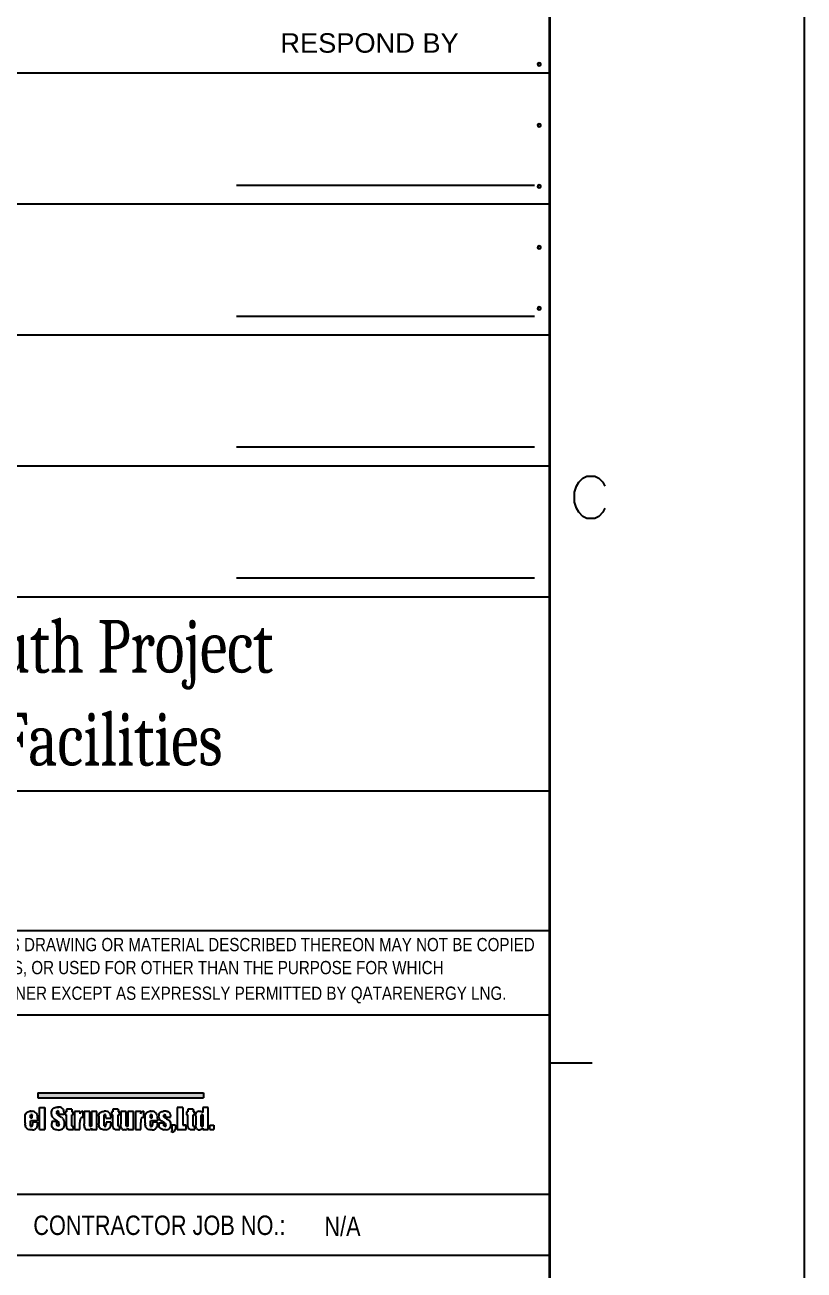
# Model space of a CAD drawing. Header units: millimetres. Extents: x -170 to 250, y -82 to 215.
# Drawn here: x 204 to 250, y -10.9 to 62.6 of the extents above; entities that cross this region are included whole.
import ezdxf

# ---------------------------------------------------------------- set-up
doc = ezdxf.new("R2010")
doc.units = ezdxf.units.MM
doc.styles.add('Arial', font='ARIAL.TTF', dxfattribs={"height": 0.2})
doc.styles.add('Arial Narrow', font='ARIALN.TTF', dxfattribs={"height": 0.2})
doc.styles.add('Cambria Math', font='CAMBRIA.TTC', dxfattribs={"height": 0.2})

# ---------------------------------------------------------------- blocks, each defined once
blk = doc.blocks.new('Unknown-234524981-42925')
at = {"linetype": 'Continuous'}
for points in [[(204.775, -0.45), (204.775, -0.744), (214.545, -0.45)], [(204.775, -0.744), (214.545, -0.744), (214.545, -0.45)]]:
    blk.add_hatch(color=3, dxfattribs=at).paths.add_polyline_path(points)
at = {"color": 7, "linetype": 'Continuous'}
for p, q in [((234.946, -67.307), (234.946, 95.612)), ((167.076, 59.727), (234.946, 59.727)), ((216.498, 53.11), (234.066, 53.11)), ((167.076, 52.003), (234.946, 52.003)), ((216.498, 45.385), (234.066, 45.385)), ((167.076, 44.278), (234.946, 44.278)), ((216.498, 37.661), (234.066, 37.661)), ((167.076, 36.554), (234.946, 36.553)), ((216.498, 29.936), (234.066, 29.936)), ((167.076, 28.829), (234.946, 28.829)), ((167.076, 17.374), (234.946, 17.374)), ((167.076, 17.374), (234.946, 17.374)), ((176.894, 9.128), (234.914, 9.133)), ((167.074, 4.158), (234.946, 4.158)), ((167.076, 4.158), (234.946, 4.158)), ((167.054, -6.415), (234.946, -6.415)), ((167.054, -10.02), (234.946, -10.02))]:
    blk.add_line(p, q, dxfattribs=at)
at = {"color": 3, "linetype": 'Continuous'}
for p, q in [((204.775, -0.45), (214.545, -0.45)), ((204.775, -0.45), (204.775, -0.744)), ((214.545, -0.45), (214.545, -0.744)), ((204.775, -0.744), (214.545, -0.744)), ((204.873, -2.608), (204.873, -1.308)), ((204.873, -1.308), (205.203, -1.308)), ((205.203, -1.308), (205.203, -2.608)), ((205.203, -2.608), (205.203, -1.308)), ((205.203, -1.308), (205.203, -1.308)), ((205.203, -2.608), (205.203, -1.308)), ((205.602, -1.495), (205.619, -1.441)), ((205.619, -1.441), (205.626, -1.428)), ((205.626, -1.428), (205.664, -1.377)), ((205.664, -1.377), (205.717, -1.336)), ((205.717, -1.336), (205.747, -1.32)), ((205.747, -1.32), (205.806, -1.299)), ((205.806, -1.299), (205.871, -1.285)), ((205.871, -1.285), (205.944, -1.281)), ((205.944, -1.281), (206.025, -1.285)), ((205.951, -1.281), (205.944, -1.281)), ((205.944, -1.281), (206.025, -1.285)), ((206.025, -1.285), (205.951, -1.281)), ((206.092, -1.295), (206.025, -1.285)), ((206.152, -1.314), (206.092, -1.295)), ((206.174, -1.323), (206.152, -1.314)), ((206.238, -1.362), (206.174, -1.323)), ((206.282, -1.406), (206.238, -1.362)), ((206.295, -1.43), (206.282, -1.406)), ((206.311, -1.478), (206.295, -1.43)), ((206.787, -1.4), (206.465, -1.4)), ((206.465, -1.4), (206.465, -1.568)), ((206.787, -1.4), (206.787, -1.568)), ((209.523, -1.4), (209.2, -1.4)), ((209.2, -1.4), (209.2, -1.568)), ((209.523, -1.4), (209.523, -1.568)), ((213.331, -1.308), (212.997, -1.308)), ((212.997, -1.308), (212.997, -2.608)), ((213.331, -1.308), (213.331, -2.347)), ((213.945, -1.4), (213.623, -1.4)), ((213.623, -1.4), (213.623, -1.568)), ((213.945, -1.4), (213.945, -1.568)), ((214.834, -1.308), (214.512, -1.308)), ((214.512, -1.308), (214.512, -1.61)), ((214.834, -2.608), (214.834, -1.308)), ((204.031, -1.91), (204.034, -1.831)), ((204.031, -2.22), (204.031, -1.91)), ((204.034, -1.831), (204.044, -1.763)), ((204.044, -1.763), (204.062, -1.705)), ((204.068, -1.69), (204.062, -1.705)), ((204.068, -1.69), (204.103, -1.634)), ((204.103, -1.634), (204.152, -1.589)), ((204.152, -1.589), (204.191, -1.565)), ((204.191, -1.565), (204.25, -1.542)), ((204.25, -1.542), (204.315, -1.528)), ((204.315, -1.528), (204.386, -1.524)), ((204.315, -1.528), (204.386, -1.524)), ((204.386, -1.524), (204.315, -1.528)), ((204.352, -1.843), (204.354, -1.783)), ((204.352, -1.92), (204.352, -1.843)), ((204.352, -1.92), (204.352, -1.92)), ((204.352, -1.92), (204.446, -1.92)), ((204.446, -1.92), (204.352, -1.92)), ((204.446, -1.92), (204.352, -1.92)), ((204.352, -2.324), (204.352, -2.094)), ((204.768, -2.094), (204.352, -2.094)), ((204.354, -1.783), (204.36, -1.731)), ((204.401, -1.712), (204.36, -1.731)), ((204.386, -1.524), (204.461, -1.528)), ((204.386, -1.524), (204.386, -1.524)), ((204.438, -1.736), (204.401, -1.712)), ((204.438, -1.736), (204.443, -1.762)), ((204.446, -1.843), (204.443, -1.762)), ((204.446, -1.92), (204.446, -1.843)), ((204.527, -1.54), (204.461, -1.528)), ((204.768, -2.162), (204.463, -2.162)), ((204.463, -2.162), (204.463, -2.303)), ((204.586, -1.562), (204.527, -1.54)), ((204.61, -1.575), (204.586, -1.562)), ((204.665, -1.616), (204.61, -1.575)), ((204.709, -1.666), (204.665, -1.616)), ((204.733, -1.712), (204.709, -1.666)), ((204.749, -1.765), (204.733, -1.712)), ((204.749, -1.765), (204.761, -1.829)), ((204.767, -1.903), (204.761, -1.829)), ((204.768, -1.953), (204.767, -1.903)), ((204.768, -1.953), (204.768, -2.094)), ((204.768, -2.162), (204.768, -2.241)), ((205.588, -1.646), (205.591, -1.563)), ((205.589, -1.689), (205.588, -1.646)), ((205.598, -1.758), (205.589, -1.689)), ((205.591, -1.563), (205.602, -1.495)), ((205.615, -1.816), (205.598, -1.758)), ((205.91, -2.141), (205.599, -2.141)), ((205.599, -2.141), (205.599, -2.227)), ((205.642, -1.871), (205.615, -1.816)), ((205.682, -1.92), (205.642, -1.871)), ((205.682, -1.92), (205.683, -1.921)), ((205.683, -1.921), (205.718, -1.951)), ((205.774, -1.991), (205.718, -1.951)), ((205.847, -2.042), (205.774, -1.991)), ((205.915, -2.088), (205.847, -2.042)), ((205.901, -1.588), (205.917, -1.526)), ((205.901, -1.588), (205.901, -1.601)), ((205.91, -1.674), (205.901, -1.601)), ((205.919, -1.699), (205.91, -1.674)), ((205.91, -2.3), (205.91, -2.141)), ((205.97, -2.13), (205.915, -2.088)), ((205.963, -1.501), (205.917, -1.526)), ((205.919, -1.699), (205.954, -1.738)), ((206.013, -1.778), (205.954, -1.738)), ((205.963, -1.501), (206.002, -1.519)), ((205.97, -2.13), (206.004, -2.16)), ((206.002, -1.519), (206.007, -1.53)), ((206.004, -2.16), (206.012, -2.171)), ((206.014, -1.605), (206.007, -1.53)), ((206.029, -2.225), (206.012, -2.171)), ((206.092, -1.827), (206.013, -1.778)), ((206.014, -1.701), (206.014, -1.605)), ((206.014, -1.701), (206.325, -1.701)), ((206.158, -1.872), (206.092, -1.827)), ((206.158, -1.872), (206.213, -1.914)), ((206.256, -1.953), (206.213, -1.914)), ((206.256, -1.953), (206.287, -1.988)), ((206.295, -1.998), (206.287, -1.988)), ((206.319, -2.044), (206.295, -1.998)), ((206.32, -1.543), (206.311, -1.478)), ((206.337, -2.102), (206.319, -2.044)), ((206.325, -1.624), (206.32, -1.543)), ((206.325, -1.624), (206.325, -1.65)), ((206.325, -1.701), (206.325, -1.65)), ((206.348, -2.172), (206.337, -2.102)), ((206.353, -2.253), (206.348, -2.172)), ((206.396, -1.568), (206.396, -1.736)), ((206.396, -1.568), (206.396, -1.568)), ((206.396, -1.568), (206.465, -1.568)), ((206.465, -1.568), (206.396, -1.568)), ((206.465, -1.568), (206.396, -1.568)), ((206.396, -1.736), (206.465, -1.736)), ((206.465, -2.277), (206.465, -1.736)), ((206.873, -1.568), (206.787, -1.568)), ((206.787, -1.568), (206.873, -1.568)), ((206.787, -1.568), (206.873, -1.568)), ((206.787, -2.307), (206.787, -1.736)), ((206.873, -1.736), (206.787, -1.736)), ((206.873, -1.736), (206.873, -1.568)), ((206.873, -1.568), (206.873, -1.568)), ((207.266, -1.543), (206.945, -1.543)), ((206.945, -1.543), (206.945, -2.608)), ((207.266, -1.543), (207.253, -1.682)), ((207.29, -1.618), (207.253, -1.682)), ((207.253, -1.682), (207.253, -1.682)), ((207.267, -2.101), (207.266, -2.187)), ((207.266, -2.608), (207.266, -2.187)), ((207.27, -2.032), (207.267, -2.101)), ((207.275, -1.989), (207.27, -2.032)), ((207.282, -1.97), (207.275, -1.989)), ((207.327, -1.922), (207.282, -1.97)), ((207.334, -1.571), (207.29, -1.618)), ((207.379, -1.904), (207.327, -1.922)), ((207.386, -1.539), (207.334, -1.571)), ((207.456, -1.898), (207.379, -1.904)), ((207.445, -1.524), (207.386, -1.539)), ((207.456, -1.524), (207.445, -1.524)), ((207.456, -1.898), (207.456, -1.524)), ((207.844, -1.543), (207.523, -1.543)), ((207.523, -1.543), (207.523, -2.26)), ((207.844, -2.267), (207.844, -1.543)), ((208.263, -1.543), (207.942, -1.543)), ((207.942, -1.543), (207.942, -2.259)), ((208.263, -2.608), (208.263, -1.543)), ((208.372, -1.824), (208.369, -1.905)), ((208.369, -1.905), (208.369, -2.208)), ((208.372, -1.824), (208.38, -1.756)), ((208.38, -1.756), (208.395, -1.703)), ((208.396, -1.7), (208.395, -1.703)), ((208.396, -1.7), (208.426, -1.649)), ((208.426, -1.649), (208.475, -1.601)), ((208.475, -1.601), (208.511, -1.577)), ((208.511, -1.577), (208.567, -1.55)), ((208.567, -1.55), (208.631, -1.532)), ((208.631, -1.532), (208.7, -1.524)), ((208.69, -1.79), (208.7, -1.731)), ((208.69, -1.79), (208.69, -1.822)), ((208.69, -2.324), (208.69, -1.822)), ((208.726, -1.524), (208.7, -1.524)), ((208.737, -1.712), (208.7, -1.731)), ((208.798, -1.528), (208.726, -1.524)), ((208.775, -1.734), (208.737, -1.712)), ((208.775, -1.734), (208.779, -1.747)), ((208.785, -1.822), (208.779, -1.747)), ((208.785, -1.944), (208.785, -1.822)), ((208.785, -1.944), (209.089, -1.944)), ((208.863, -1.543), (208.798, -1.528)), ((209.089, -2.169), (208.802, -2.169)), ((208.802, -2.169), (208.802, -2.296)), ((208.922, -1.566), (208.863, -1.543)), ((208.941, -1.577), (208.922, -1.566)), ((208.997, -1.62), (208.941, -1.577)), ((209.039, -1.67), (208.997, -1.62)), ((209.059, -1.713), (209.039, -1.67)), ((209.074, -1.766), (209.059, -1.713)), ((209.083, -1.83), (209.074, -1.766)), ((209.083, -1.83), (209.088, -1.907)), ((209.089, -2.169), (209.087, -2.252)), ((209.089, -1.944), (209.088, -1.907)), ((209.131, -1.568), (209.131, -1.736)), ((209.131, -1.568), (209.131, -1.568)), ((209.131, -1.568), (209.2, -1.568)), ((209.2, -1.568), (209.131, -1.568)), ((209.2, -1.568), (209.131, -1.568)), ((209.131, -1.736), (209.2, -1.736)), ((209.2, -2.277), (209.2, -1.736)), ((209.609, -1.568), (209.523, -1.568)), ((209.523, -1.568), (209.609, -1.568)), ((209.523, -1.568), (209.609, -1.568)), ((209.523, -2.307), (209.523, -1.736)), ((209.609, -1.736), (209.523, -1.736)), ((209.609, -1.736), (209.609, -1.568)), ((209.609, -1.568), (209.609, -1.568)), ((209.997, -1.543), (209.675, -1.543)), ((209.675, -1.543), (209.675, -2.26)), ((209.997, -2.267), (209.997, -1.543)), ((210.416, -1.543), (210.094, -1.543)), ((210.094, -1.543), (210.094, -2.259)), ((210.416, -2.608), (210.416, -1.543)), ((210.853, -1.543), (210.531, -1.543)), ((210.531, -1.543), (210.531, -2.608)), ((210.853, -1.543), (210.839, -1.682)), ((210.877, -1.618), (210.839, -1.682)), ((210.839, -1.682), (210.839, -1.682)), ((210.854, -2.101), (210.853, -2.187)), ((210.853, -2.608), (210.853, -2.187)), ((210.856, -2.032), (210.854, -2.101)), ((210.862, -1.989), (210.856, -2.032)), ((210.868, -1.97), (210.862, -1.989)), ((210.913, -1.922), (210.868, -1.97)), ((210.921, -1.571), (210.877, -1.618)), ((210.965, -1.904), (210.913, -1.922)), ((210.972, -1.539), (210.921, -1.571)), ((211.042, -1.898), (210.965, -1.904)), ((211.031, -1.524), (210.972, -1.539)), ((211.042, -1.524), (211.031, -1.524)), ((211.042, -1.898), (211.042, -1.524)), ((211.105, -1.91), (211.108, -1.831)), ((211.105, -2.22), (211.105, -1.91)), ((211.108, -1.831), (211.118, -1.763)), ((211.118, -1.763), (211.135, -1.705)), ((211.142, -1.69), (211.135, -1.705)), ((211.142, -1.69), (211.177, -1.634)), ((211.177, -1.634), (211.225, -1.589)), ((211.225, -1.589), (211.264, -1.565)), ((211.264, -1.565), (211.323, -1.542)), ((211.323, -1.542), (211.389, -1.528)), ((211.389, -1.528), (211.46, -1.524)), ((211.389, -1.528), (211.46, -1.524)), ((211.46, -1.524), (211.389, -1.528)), ((211.426, -1.843), (211.427, -1.783)), ((211.426, -1.92), (211.426, -1.843)), ((211.426, -1.92), (211.426, -1.92)), ((211.426, -1.92), (211.52, -1.92)), ((211.52, -1.92), (211.426, -1.92)), ((211.52, -1.92), (211.426, -1.92)), ((211.426, -2.324), (211.426, -2.094)), ((211.841, -2.094), (211.426, -2.094)), ((211.427, -1.783), (211.434, -1.731)), ((211.475, -1.712), (211.434, -1.731)), ((211.46, -1.524), (211.534, -1.528)), ((211.46, -1.524), (211.46, -1.524)), ((211.51, -1.736), (211.475, -1.712)), ((211.51, -1.736), (211.516, -1.762)), ((211.52, -1.843), (211.516, -1.762)), ((211.52, -1.92), (211.52, -1.843)), ((211.6, -1.54), (211.534, -1.528)), ((211.841, -2.162), (211.537, -2.162)), ((211.537, -2.162), (211.537, -2.303)), ((211.659, -1.562), (211.6, -1.54)), ((211.683, -1.575), (211.659, -1.562)), ((211.739, -1.616), (211.683, -1.575)), ((211.782, -1.666), (211.739, -1.616)), ((211.807, -1.712), (211.782, -1.666)), ((211.823, -1.765), (211.807, -1.712)), ((211.823, -1.765), (211.835, -1.829)), ((211.841, -1.903), (211.835, -1.829)), ((211.841, -1.953), (211.841, -1.903)), ((211.841, -1.953), (211.841, -2.094)), ((211.841, -2.162), (211.841, -2.241)), ((211.923, -1.838), (211.927, -1.757)), ((211.923, -1.864), (211.923, -1.838)), ((211.933, -1.933), (211.923, -1.864)), ((211.927, -1.757), (211.939, -1.692)), ((211.954, -1.992), (211.933, -1.933)), ((211.939, -1.692), (211.956, -1.649)), ((211.954, -1.992), (211.963, -2.009)), ((211.956, -1.649), (211.995, -1.601)), ((211.999, -2.049), (211.963, -2.009)), ((211.995, -1.601), (212.053, -1.564)), ((212.053, -2.093), (211.999, -2.049)), ((212.07, -1.556), (212.053, -1.564)), ((212.126, -2.139), (212.053, -2.093)), ((212.07, -1.556), (212.13, -1.537)), ((212.126, -2.139), (212.149, -2.151)), ((212.13, -1.537), (212.197, -1.526)), ((212.233, -2.2), (212.149, -2.151)), ((212.255, -1.524), (212.197, -1.526)), ((212.214, -1.784), (212.227, -1.73)), ((212.22, -1.853), (212.214, -1.784)), ((212.22, -1.853), (212.221, -1.856)), ((212.261, -1.906), (212.221, -1.856)), ((212.268, -1.712), (212.227, -1.73)), ((212.287, -2.234), (212.233, -2.2)), ((212.329, -1.527), (212.255, -1.524)), ((212.303, -1.933), (212.261, -1.906)), ((212.268, -1.712), (212.31, -1.731)), ((212.303, -1.933), (212.37, -1.97)), ((212.31, -1.731), (212.314, -1.747)), ((212.318, -1.824), (212.314, -1.747)), ((212.318, -1.824), (212.318, -1.882)), ((212.318, -1.882), (212.602, -1.882)), ((212.394, -1.538), (212.329, -1.527)), ((212.37, -1.97), (212.399, -1.985)), ((212.394, -1.538), (212.434, -1.55)), ((212.474, -2.026), (212.399, -1.985)), ((212.498, -1.581), (212.434, -1.55)), ((212.533, -2.064), (212.474, -2.026)), ((212.547, -1.621), (212.498, -1.581)), ((212.573, -2.102), (212.533, -2.064)), ((212.587, -1.68), (212.547, -1.621)), ((212.547, -1.621), (212.547, -1.621)), ((212.573, -2.102), (212.583, -2.115)), ((212.61, -2.167), (212.583, -2.115)), ((212.595, -1.703), (212.587, -1.68)), ((212.602, -1.761), (212.595, -1.703)), ((212.602, -1.761), (212.602, -1.821)), ((212.602, -1.882), (212.602, -1.821)), ((212.624, -2.233), (212.61, -2.167)), ((213.554, -1.568), (213.554, -1.736)), ((213.554, -1.568), (213.554, -1.568)), ((213.554, -1.568), (213.623, -1.568)), ((213.623, -1.568), (213.554, -1.568)), ((213.623, -1.568), (213.554, -1.568)), ((213.554, -1.736), (213.623, -1.736)), ((213.623, -2.277), (213.623, -1.736)), ((214.032, -1.568), (213.945, -1.568)), ((213.945, -1.568), (214.032, -1.568)), ((213.945, -1.568), (214.032, -1.568)), ((213.945, -2.307), (213.945, -1.736)), ((214.032, -1.736), (213.945, -1.736)), ((214.032, -1.736), (214.032, -1.568)), ((214.032, -1.568), (214.032, -1.568)), ((214.093, -1.826), (214.095, -1.741)), ((214.093, -1.826), (214.093, -2.325)), ((214.095, -1.741), (214.103, -1.679)), ((214.108, -1.653), (214.103, -1.679)), ((214.139, -1.597), (214.108, -1.653)), ((214.179, -1.562), (214.139, -1.597)), ((214.237, -1.534), (214.179, -1.562)), ((214.305, -1.524), (214.237, -1.534)), ((214.305, -1.524), (214.312, -1.524)), ((214.312, -1.524), (214.38, -1.531)), ((214.38, -1.531), (214.422, -1.545)), ((214.415, -1.79), (214.424, -1.73)), ((214.415, -1.79), (214.415, -1.81)), ((214.415, -2.332), (214.415, -1.81)), ((214.422, -1.545), (214.479, -1.579)), ((214.463, -1.712), (214.424, -1.73)), ((214.463, -1.712), (214.503, -1.731)), ((214.479, -1.579), (214.512, -1.61)), ((214.503, -1.731), (214.505, -1.739)), ((214.505, -1.739), (214.512, -1.81)), ((214.512, -1.81), (214.512, -2.303)), ((204.031, -2.22), (204.032, -2.276)), ((204.038, -2.347), (204.032, -2.276)), ((204.038, -2.347), (204.048, -2.401)), ((204.07, -2.458), (204.048, -2.401)), ((204.108, -2.514), (204.07, -2.458)), ((204.108, -2.514), (204.116, -2.524)), ((204.165, -2.565), (204.116, -2.524)), ((204.229, -2.597), (204.165, -2.565)), ((204.229, -2.597), (204.271, -2.61)), ((204.337, -2.623), (204.271, -2.61)), ((204.408, -2.626), (204.337, -2.623)), ((204.358, -2.401), (204.352, -2.324)), ((204.358, -2.401), (204.363, -2.417)), ((204.363, -2.417), (204.402, -2.438)), ((204.452, -2.41), (204.402, -2.438)), ((204.458, -2.624), (204.408, -2.626)), ((204.452, -2.41), (204.462, -2.354)), ((204.458, -2.624), (204.526, -2.614)), ((204.462, -2.354), (204.463, -2.303)), ((204.526, -2.614), (204.583, -2.596)), ((204.595, -2.591), (204.583, -2.596)), ((204.595, -2.591), (204.651, -2.555)), ((204.651, -2.555), (204.698, -2.506)), ((204.698, -2.506), (204.734, -2.451)), ((204.734, -2.451), (204.756, -2.393)), ((204.759, -2.381), (204.756, -2.393)), ((204.759, -2.381), (204.765, -2.321)), ((204.765, -2.321), (204.768, -2.241)), ((204.873, -2.608), (205.203, -2.608)), ((205.599, -2.227), (205.599, -2.257)), ((205.603, -2.334), (205.599, -2.257)), ((205.613, -2.399), (205.603, -2.334)), ((205.628, -2.452), (205.613, -2.399)), ((205.649, -2.494), (205.628, -2.452)), ((205.692, -2.542), (205.649, -2.494)), ((205.752, -2.583), (205.692, -2.542)), ((205.781, -2.597), (205.752, -2.583)), ((205.842, -2.618), (205.781, -2.597)), ((205.909, -2.63), (205.842, -2.618)), ((205.982, -2.634), (205.909, -2.63)), ((205.916, -2.377), (205.91, -2.3)), ((205.916, -2.377), (205.923, -2.394)), ((205.969, -2.415), (205.923, -2.394)), ((206.018, -2.388), (205.969, -2.415)), ((205.969, -2.415), (205.969, -2.415)), ((206.003, -2.634), (205.982, -2.634)), ((206.003, -2.634), (206.073, -2.628)), ((206.018, -2.388), (206.034, -2.326)), ((206.035, -2.309), (206.029, -2.225)), ((206.035, -2.309), (206.034, -2.326)), ((206.073, -2.628), (206.137, -2.613)), ((206.137, -2.613), (206.196, -2.589)), ((206.196, -2.589), (206.232, -2.57)), ((206.232, -2.57), (206.286, -2.528)), ((206.286, -2.528), (206.321, -2.479)), ((206.323, -2.477), (206.321, -2.479)), ((206.323, -2.477), (206.339, -2.425)), ((206.339, -2.425), (206.349, -2.358)), ((206.349, -2.358), (206.353, -2.275)), ((206.353, -2.253), (206.353, -2.275)), ((206.466, -2.368), (206.465, -2.277)), ((206.469, -2.436), (206.466, -2.368)), ((206.469, -2.436), (206.473, -2.478)), ((206.473, -2.478), (206.48, -2.5)), ((206.48, -2.5), (206.518, -2.555)), ((206.518, -2.555), (206.54, -2.572)), ((206.54, -2.572), (206.601, -2.597)), ((206.601, -2.597), (206.615, -2.6)), ((206.615, -2.6), (206.675, -2.605)), ((206.675, -2.605), (206.758, -2.608)), ((206.758, -2.608), (206.888, -2.608)), ((206.791, -2.395), (206.787, -2.307)), ((206.791, -2.395), (206.799, -2.423)), ((206.799, -2.423), (206.85, -2.435)), ((206.85, -2.435), (206.888, -2.436)), ((206.888, -2.608), (206.888, -2.436)), ((206.945, -2.608), (207.266, -2.608)), ((207.523, -2.324), (207.523, -2.26)), ((207.525, -2.396), (207.523, -2.324)), ((207.528, -2.443), (207.525, -2.396)), ((207.528, -2.443), (207.533, -2.469)), ((207.557, -2.533), (207.533, -2.469)), ((207.557, -2.533), (207.574, -2.558)), ((207.627, -2.601), (207.574, -2.558)), ((207.627, -2.601), (207.676, -2.618)), ((207.747, -2.626), (207.676, -2.618)), ((207.799, -2.622), (207.747, -2.626)), ((207.799, -2.622), (207.86, -2.599)), ((207.846, -2.36), (207.844, -2.267)), ((207.851, -2.411), (207.846, -2.36)), ((207.851, -2.411), (207.852, -2.415)), ((207.852, -2.415), (207.892, -2.438)), ((207.898, -2.572), (207.86, -2.599)), ((207.935, -2.414), (207.892, -2.438)), ((207.892, -2.438), (207.892, -2.438)), ((207.898, -2.572), (207.942, -2.519)), ((207.94, -2.372), (207.935, -2.414)), ((207.942, -2.519), (207.936, -2.608)), ((207.936, -2.608), (208.263, -2.608)), ((207.942, -2.289), (207.94, -2.372)), ((207.942, -2.259), (207.942, -2.289)), ((208.369, -2.208), (208.369, -2.256)), ((208.375, -2.331), (208.369, -2.256)), ((208.375, -2.331), (208.386, -2.395)), ((208.402, -2.447), (208.386, -2.395)), ((208.421, -2.486), (208.402, -2.447)), ((208.461, -2.538), (208.421, -2.486)), ((208.514, -2.579), (208.461, -2.538)), ((208.531, -2.588), (208.514, -2.579)), ((208.587, -2.609), (208.531, -2.588)), ((208.653, -2.622), (208.587, -2.609)), ((208.73, -2.626), (208.653, -2.622)), ((208.699, -2.395), (208.69, -2.324)), ((208.699, -2.395), (208.705, -2.409)), ((208.705, -2.409), (208.746, -2.438)), ((208.784, -2.624), (208.73, -2.626)), ((208.746, -2.438), (208.791, -2.408)), ((208.746, -2.438), (208.746, -2.438)), ((208.784, -2.624), (208.851, -2.613)), ((208.791, -2.408), (208.8, -2.353)), ((208.8, -2.353), (208.802, -2.296)), ((208.851, -2.613), (208.908, -2.592)), ((208.908, -2.592), (208.929, -2.582)), ((208.929, -2.582), (208.982, -2.542)), ((208.982, -2.542), (209.026, -2.491)), ((209.026, -2.491), (209.031, -2.484)), ((209.031, -2.484), (209.063, -2.421)), ((209.063, -2.421), (209.08, -2.36)), ((209.08, -2.36), (209.084, -2.319)), ((209.084, -2.319), (209.087, -2.252)), ((209.202, -2.368), (209.2, -2.277)), ((209.204, -2.436), (209.202, -2.368)), ((209.204, -2.436), (209.209, -2.478)), ((209.209, -2.478), (209.215, -2.5)), ((209.215, -2.5), (209.253, -2.555)), ((209.253, -2.555), (209.275, -2.572)), ((209.275, -2.572), (209.337, -2.597)), ((209.337, -2.597), (209.351, -2.6)), ((209.351, -2.6), (209.411, -2.605)), ((209.411, -2.605), (209.493, -2.608)), ((209.493, -2.608), (209.623, -2.608)), ((209.526, -2.395), (209.523, -2.307)), ((209.526, -2.395), (209.534, -2.423)), ((209.534, -2.423), (209.585, -2.435)), ((209.585, -2.435), (209.623, -2.436)), ((209.623, -2.608), (209.623, -2.436)), ((209.676, -2.324), (209.675, -2.26)), ((209.678, -2.396), (209.676, -2.324)), ((209.681, -2.443), (209.678, -2.396)), ((209.681, -2.443), (209.685, -2.469)), ((209.709, -2.533), (209.685, -2.469)), ((209.709, -2.533), (209.727, -2.558)), ((209.78, -2.601), (209.727, -2.558)), ((209.78, -2.601), (209.828, -2.618)), ((209.9, -2.626), (209.828, -2.618)), ((209.951, -2.622), (209.9, -2.626)), ((209.951, -2.622), (210.013, -2.599)), ((209.999, -2.36), (209.997, -2.267)), ((210.004, -2.411), (209.999, -2.36)), ((210.004, -2.411), (210.004, -2.415)), ((210.004, -2.415), (210.045, -2.438)), ((210.05, -2.572), (210.013, -2.599)), ((210.088, -2.414), (210.045, -2.438)), ((210.045, -2.438), (210.045, -2.438)), ((210.05, -2.572), (210.094, -2.519)), ((210.093, -2.372), (210.088, -2.414)), ((210.094, -2.519), (210.089, -2.608)), ((210.089, -2.608), (210.416, -2.608)), ((210.094, -2.289), (210.093, -2.372)), ((210.094, -2.259), (210.094, -2.289)), ((210.531, -2.608), (210.853, -2.608)), ((211.105, -2.22), (211.105, -2.276)), ((211.111, -2.347), (211.105, -2.276)), ((211.111, -2.347), (211.121, -2.401)), ((211.143, -2.458), (211.121, -2.401)), ((211.181, -2.514), (211.143, -2.458)), ((211.181, -2.514), (211.189, -2.524)), ((211.239, -2.565), (211.189, -2.524)), ((211.303, -2.597), (211.239, -2.565)), ((211.303, -2.597), (211.345, -2.61)), ((211.411, -2.623), (211.345, -2.61)), ((211.482, -2.626), (211.411, -2.623)), ((211.431, -2.401), (211.426, -2.324)), ((211.431, -2.401), (211.436, -2.417)), ((211.436, -2.417), (211.476, -2.438)), ((211.525, -2.41), (211.476, -2.438)), ((211.531, -2.624), (211.482, -2.626)), ((211.525, -2.41), (211.535, -2.354)), ((211.531, -2.624), (211.599, -2.614)), ((211.535, -2.354), (211.537, -2.303)), ((211.599, -2.614), (211.657, -2.596)), ((211.669, -2.591), (211.657, -2.596)), ((211.669, -2.591), (211.725, -2.555)), ((211.725, -2.555), (211.772, -2.506)), ((211.772, -2.506), (211.807, -2.451)), ((211.807, -2.451), (211.83, -2.393)), ((211.832, -2.381), (211.83, -2.393)), ((211.832, -2.381), (211.839, -2.321)), ((211.839, -2.321), (211.841, -2.241)), ((212.217, -2.234), (211.931, -2.234)), ((211.931, -2.234), (211.931, -2.285)), ((211.935, -2.365), (211.931, -2.285)), ((211.946, -2.432), (211.935, -2.365)), ((211.964, -2.483), (211.946, -2.432)), ((211.977, -2.506), (211.964, -2.483)), ((212.021, -2.551), (211.977, -2.506)), ((212.084, -2.588), (212.021, -2.551)), ((212.094, -2.592), (212.084, -2.588)), ((212.153, -2.611), (212.094, -2.592)), ((212.153, -2.611), (212.22, -2.623)), ((212.217, -2.301), (212.217, -2.234)), ((212.22, -2.383), (212.217, -2.301)), ((212.22, -2.383), (212.227, -2.412)), ((212.293, -2.626), (212.22, -2.623)), ((212.27, -2.438), (212.227, -2.412)), ((212.317, -2.421), (212.27, -2.438)), ((212.27, -2.438), (212.27, -2.438)), ((212.287, -2.234), (212.313, -2.253)), ((212.358, -2.623), (212.293, -2.626)), ((212.313, -2.253), (212.322, -2.271)), ((212.317, -2.421), (212.33, -2.359)), ((212.33, -2.348), (212.322, -2.271)), ((212.33, -2.348), (212.33, -2.359)), ((212.358, -2.623), (212.424, -2.611)), ((212.424, -2.611), (212.483, -2.59)), ((212.483, -2.59), (212.503, -2.581)), ((212.503, -2.581), (212.557, -2.54)), ((212.557, -2.54), (212.594, -2.488)), ((212.594, -2.488), (212.612, -2.439)), ((212.612, -2.439), (212.623, -2.374)), ((212.623, -2.374), (212.627, -2.292)), ((212.627, -2.292), (212.624, -2.233)), ((212.9, -2.353), (212.685, -2.353)), ((212.685, -2.353), (212.685, -2.608)), ((212.685, -2.608), (212.739, -2.608)), ((212.685, -2.68), (212.731, -2.633)), ((212.685, -2.774), (212.685, -2.68)), ((212.747, -2.753), (212.685, -2.774)), ((212.731, -2.633), (212.739, -2.608)), ((212.804, -2.719), (212.747, -2.753)), ((212.804, -2.719), (212.847, -2.677)), ((212.847, -2.677), (212.879, -2.619)), ((212.879, -2.619), (212.883, -2.607)), ((212.896, -2.545), (212.883, -2.607)), ((212.9, -2.469), (212.896, -2.545)), ((212.9, -2.353), (212.9, -2.469)), ((212.997, -2.608), (213.535, -2.608)), ((213.535, -2.347), (213.331, -2.347)), ((213.331, -2.347), (213.535, -2.347)), ((213.331, -2.347), (213.535, -2.347)), ((213.535, -2.608), (213.535, -2.347)), ((213.535, -2.347), (213.535, -2.347)), ((213.624, -2.368), (213.623, -2.277)), ((213.627, -2.436), (213.624, -2.368)), ((213.627, -2.436), (213.632, -2.478)), ((213.632, -2.478), (213.638, -2.5)), ((213.638, -2.5), (213.676, -2.555)), ((213.676, -2.555), (213.698, -2.572)), ((213.698, -2.572), (213.759, -2.597)), ((213.759, -2.597), (213.773, -2.6)), ((213.773, -2.6), (213.832, -2.605)), ((213.832, -2.605), (213.916, -2.608)), ((213.916, -2.608), (214.045, -2.608)), ((213.949, -2.395), (213.945, -2.307)), ((213.949, -2.395), (213.956, -2.423)), ((213.956, -2.423), (214.008, -2.435)), ((214.008, -2.435), (214.045, -2.436)), ((214.045, -2.608), (214.045, -2.436)), ((214.094, -2.37), (214.093, -2.325)), ((214.098, -2.443), (214.094, -2.37)), ((214.098, -2.443), (214.108, -2.495)), ((214.129, -2.537), (214.108, -2.495)), ((214.129, -2.537), (214.179, -2.587)), ((214.179, -2.587), (214.182, -2.589)), ((214.182, -2.589), (214.241, -2.617)), ((214.241, -2.617), (214.308, -2.626)), ((214.308, -2.626), (214.351, -2.623)), ((214.415, -2.602), (214.351, -2.623)), ((214.42, -2.406), (214.415, -2.332)), ((214.459, -2.577), (214.415, -2.602)), ((214.42, -2.406), (214.424, -2.417)), ((214.424, -2.417), (214.46, -2.438)), ((214.512, -2.53), (214.459, -2.577)), ((214.502, -2.415), (214.46, -2.438)), ((214.51, -2.363), (214.502, -2.415)), ((214.512, -2.303), (214.51, -2.363)), ((214.512, -2.53), (214.512, -2.608)), ((214.512, -2.608), (214.834, -2.608)), ((214.92, -2.608), (214.92, -2.343)), ((214.92, -2.343), (215.162, -2.343)), ((214.92, -2.608), (215.162, -2.608)), ((215.162, -2.343), (215.162, -2.608))]:
    blk.add_line(p, q, dxfattribs=at)
at = {"color": 7, "linetype": 'Continuous'}
for centre in [(234.349, 60.238), (234.35, 60.238), (234.35, 60.238), (234.349, 56.638), (234.35, 56.638), (234.35, 56.638), (234.349, 53.038), (234.35, 53.038), (234.35, 53.038), (234.349, 49.438), (234.35, 49.438), (234.35, 49.438), (234.349, 45.838), (234.35, 45.838), (234.35, 45.838)]:
    blk.add_circle(centre, 0.09, dxfattribs=at)
for centre, start, end in [((234.349, 60.238), 0, 180), ((234.349, 60.238), 180, 0), ((234.35, 60.238), 0, 180), ((234.35, 60.238), 180, 0), ((234.349, 56.638), 0, 180), ((234.349, 56.638), 180, 0), ((234.35, 56.638), 0, 180), ((234.35, 56.638), 180, 0), ((234.349, 53.038), 0, 180), ((234.349, 53.038), 180, 0), ((234.35, 53.038), 0, 180), ((234.35, 53.038), 180, 0), ((234.349, 49.438), 0, 180), ((234.349, 49.438), 180, 0), ((234.35, 49.438), 0, 180), ((234.35, 49.438), 180, 0), ((234.349, 45.838), 0, 180), ((234.349, 45.838), 180, 0), ((234.35, 45.838), 0, 180), ((234.35, 45.838), 180, 0)]:
    blk.add_arc(centre, 0.09, start, end, dxfattribs=at)
for s, height, style, width, p in [('RESPOND BY', 1.1475, 'Arial', 1.000637, (219.084, 60.921)), ('North Field South Project', 3.11425, 'Cambria Math', 0.777778, (181.127, 24.349)), ('Onshore LNG Facilities', 3.11425, 'Cambria Math', 0.777778, (182.072, 18.869)), ('CONTRACTOR JOB NO.:', 1.14609, 'Arial', 0.8, (204.515, -8.826)), ('N/A', 1.1461, 'Arial', 0.8, (221.68, -8.891))]:
    blk.add_text(s, height=height, dxfattribs=dict(at, style=style, width=width)).set_placement(p)
at = {"color": 7, "linetype": 'Continuous', "style": 'Arial Narrow'}
for s, height, p in [('THIS DOCUMENT IS PROPERTY OF QATARENERGY LNG.THIS DRAWING OR MATERIAL DESCRIBED THEREON MAY NOT BE COPIED', 0.779684, (177.074, 7.916)), ('OR DISCLOSED IN ANY FORM OR MEDIUM TO THIRD PARTIES, OR USED FOR OTHER THAN THE PURPOSE FOR WHICH', 0.77968, (177.059, 6.56)), ('IT HAS BEEN PROVIDED, IN WHOLE OR IN PART IN ANY MANNER EXCEPT AS EXPRESSLY PERMITTED BY QATARENERGY LNG.', 0.779684, (177.239, 5.048))]:
    blk.add_text(s, height=height, dxfattribs=at).set_placement(p)
blk = doc.blocks.new('Unknown-234524981-42933')
at = {"color": 7, "linetype": 'Continuous'}
for p, q in [((249.969, 214.573), (249.969, -82.427)), ((234.969, 199.573), (234.969, -67.427)), ((236.438, 34.996), (236.557, 35.353)), ((236.557, 35.353), (236.676, 35.591)), ((236.676, 35.591), (236.914, 35.829)), ((236.914, 35.829), (237.152, 35.948)), ((237.152, 35.948), (237.629, 35.948)), ((237.629, 35.948), (237.867, 35.829)), ((237.867, 35.829), (238.105, 35.591)), ((238.105, 35.591), (238.224, 35.353)), ((236.438, 34.401), (236.438, 34.996)), ((236.557, 34.044), (236.438, 34.401)), ((236.676, 33.806), (236.557, 34.044)), ((236.914, 33.567), (236.676, 33.806)), ((238.105, 33.806), (237.867, 33.567)), ((238.224, 34.044), (238.105, 33.806)), ((237.152, 33.448), (236.914, 33.567)), ((237.629, 33.448), (237.152, 33.448)), ((237.867, 33.567), (237.629, 33.448)), ((234.969, 1.323), (237.469, 1.323))]:
    blk.add_line(p, q, dxfattribs=at)

msp = doc.modelspace()

# ---------------------------------------------------------------- block references
for name in ['Unknown-234524981-42933', 'Unknown-234524981-42925']:
    msp.add_blockref(name, (0, 0))

doc.saveas('drawing.dxf')
